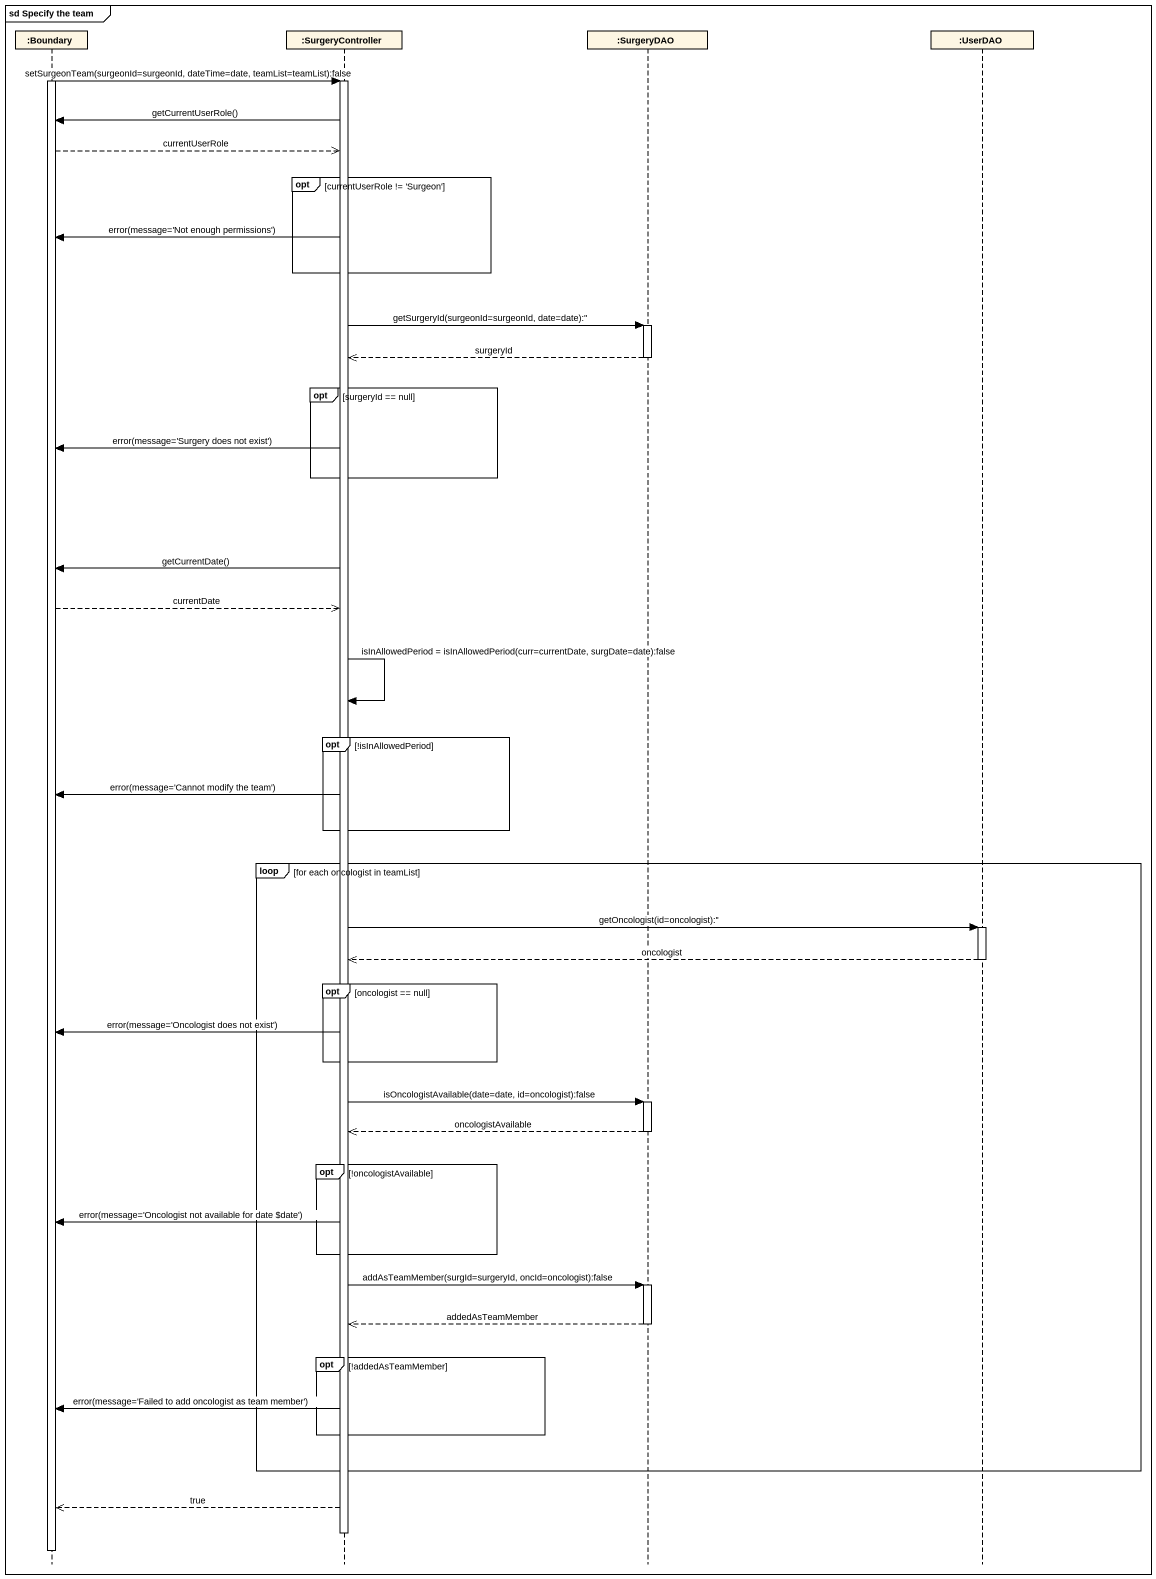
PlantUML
@startuml
mainframe sd Specify the team
hide footbox
participant ":Boundary" as Boundary_
participant ":SurgeryController" as SurgeryController
participant ":SurgeryDAO" as SurgeryDAO
participant ":UserDAO" as UserDAO

activate Boundary_
Boundary_ -> SurgeryController : setSurgeonTeam(surgeonId=surgeonId, dateTime=date, teamList=teamList):false
activate SurgeryController
SurgeryController -> Boundary_ : getCurrentUserRole()
Boundary_ -->> SurgeryController : currentUserRole
opt currentUserRole != 'Surgeon'
  SurgeryController -> Boundary_ : error(message='Not enough permissions')
end
SurgeryController -> SurgeryDAO : getSurgeryId(surgeonId=surgeonId, date=date):''
activate SurgeryDAO
SurgeryDAO -->> SurgeryController : surgeryId
deactivate SurgeryDAO
opt surgeryId == null
  SurgeryController -> Boundary_ : error(message='Surgery does not exist')
end
SurgeryController -> Boundary_ : getCurrentDate()
Boundary_ -->> SurgeryController : currentDate
SurgeryController -> SurgeryController : isInAllowedPeriod = isInAllowedPeriod(curr=currentDate, surgDate=date):false
opt !isInAllowedPeriod
  SurgeryController -> Boundary_ : error(message='Cannot modify the team')
end
loop for each oncologist in teamList
  SurgeryController -> UserDAO : getOncologist(id=oncologist):''
  activate UserDAO
  UserDAO -->> SurgeryController : oncologist
  deactivate UserDAO
  opt oncologist == null
    SurgeryController -> Boundary_ : error(message='Oncologist does not exist')
  end
  SurgeryController -> SurgeryDAO : isOncologistAvailable(date=date, id=oncologist):false
  activate SurgeryDAO
  SurgeryDAO -->> SurgeryController : oncologistAvailable
  deactivate SurgeryDAO
  opt !oncologistAvailable
    SurgeryController -> Boundary_ : error(message='Oncologist not available for date ~$date')
  end
  SurgeryController -> SurgeryDAO : addAsTeamMember(surgId=surgeryId, oncId=oncologist):false
  activate SurgeryDAO
  SurgeryDAO -->> SurgeryController : addedAsTeamMember
  deactivate SurgeryDAO
  opt !addedAsTeamMember
    SurgeryController -> Boundary_ : error(message='Failed to add oncologist as team member')
  end
end
SurgeryController -->> Boundary_ : true
deactivate SurgeryController
deactivate Boundary_
@enduml
